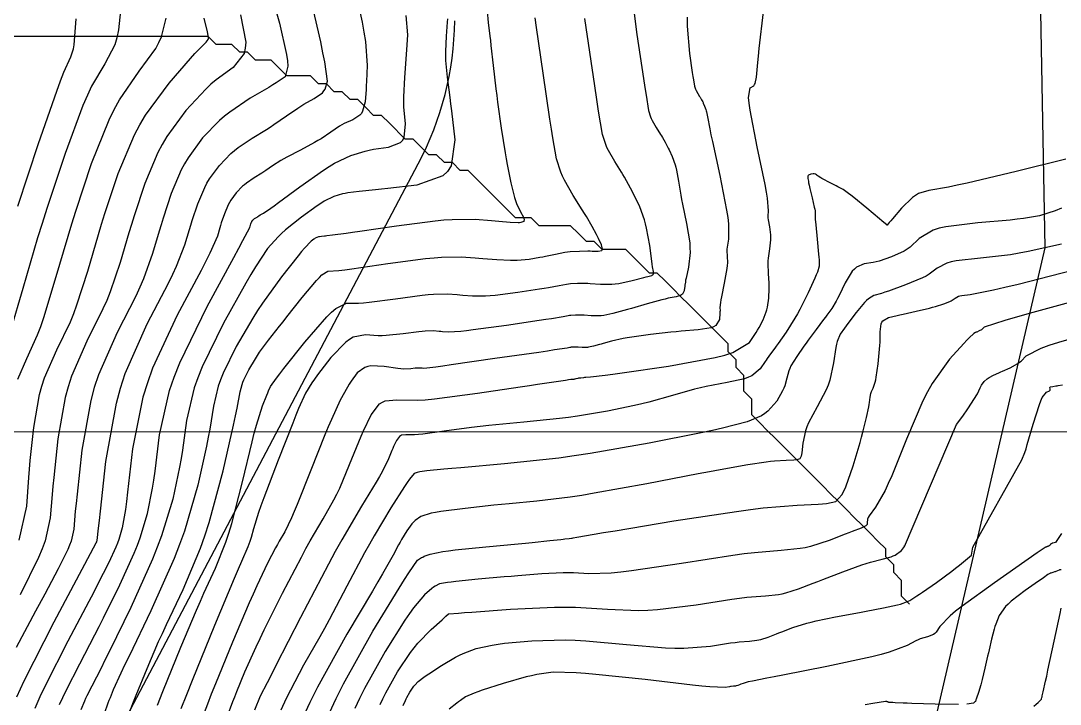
# Model space of a CAD drawing. Header units: metres. Extents: x 837475 to 838479, y 1189012 to 1191015.
# Drawn here: x 838110.1 to 838242, y 1190379.3 to 1190466 of the extents above; entities that cross this region are included whole.
import ezdxf

# ---------------------------------------------------------------- set-up
doc = ezdxf.new("R2010")
doc.units = ezdxf.units.M
doc.header["$LTSCALE"] = 0.3
doc.layers.add('COORD', color=7, linetype='Continuous', lineweight=20)
for name, color, linetype in [('CORREDORVIA', 70, 'Continuous'), ('COTAS 10', 1, 'Continuous'), ('COTAS INT', 252, 'Continuous'), ('DRENAJE', 5, 'Continuous'), ('VIA1', 50, 'Continuous')]:
    doc.layers.add(name, color=color, linetype=linetype)

msp = doc.modelspace()

# ---------------------------------------------------------------- linework, layer by layer
at = {"layer": 'COORD'}
msp.add_line((837476.51, 1190413.87), (838476.51, 1190413.87), dxfattribs=at)
at = {"layer": 'CORREDORVIA'}
msp.add_lwpolyline([(838157.03, 1190996.19), (838237.17, 1190821.34), (838237, 1190602.88), (838240.03, 1190437.2), (838223.54, 1190366.27), (838212.2, 1190288.92), (838221.4, 1189997.88), (837954.54, 1189509.17), (837751.16, 1189231.38), (837593.19, 1189234.4), (837744.49, 1189686.61), (837750.28, 1189933.97), (837723.62, 1190051.52), (837726.09, 1190134.48), (837885.38, 1190229.43), (837983.18, 1190344.12), (837817.55, 1190502.19), (837798.03, 1190660.17), (837963.57, 1190795.98), (837910.68, 1191000.96)], close=True, dxfattribs=at)
at = {"layer": 'COTAS 10'}
for points in [[(838152.19, 1190471.56), (838153.44, 1190465.81), (838153.67, 1190464.53), (838153.85, 1190463.37), (838154.09, 1190460.32), (838153.99, 1190458.28), (838153.96, 1190457.77), (838153.93, 1190457.28), (838153.81, 1190455.72), (838153.5, 1190454.52), (838153.35, 1190454.25), (838153.16, 1190454.02), (838152.26, 1190453.43), (838151.17, 1190452.95), (838150.86, 1190452.79), (838150.56, 1190452.61), (838149.47, 1190451.88), (838148.22, 1190451.03), (838147.81, 1190450.79), (838147.38, 1190450.54), (838145.61, 1190449.6), (838143.9, 1190448.7), (838143.5, 1190448.48), (838143.13, 1190448.27), (838142.08, 1190447.59), (838141.21, 1190446.99), (838140.96, 1190446.82), (838140.7, 1190446.66), (838139.72, 1190446.06), (838138.75, 1190445.41), (838138.5, 1190445.21), (838138.26, 1190445), (838137.45, 1190444.17), (838136.76, 1190443.23), (838136.59, 1190442.95), (838136.44, 1190442.66), (838135.96, 1190441.52), (838135.57, 1190440.36), (838135.47, 1190440.05), (838135.38, 1190439.74), (838135.07, 1190438.68), (838134.11, 1190436.51), (838133.61, 1190435.51), (838133.01, 1190434.34), (838129.97, 1190428.68), (838126.85, 1190421.94), (838126.2, 1190420.09), (838125.63, 1190418.26), (838124.32, 1190411.7), (838123.68, 1190406.21), (838123.53, 1190405.05), (838123.4, 1190404.04), (838123.01, 1190401.7), (838122.56, 1190400.22), (838122.38, 1190399.75), (838122.19, 1190399.27), (838121.31, 1190397.32), (838119.88, 1190394.51), (838119.35, 1190393.48), (838118.75, 1190392.34), (838116.08, 1190387.32), (838113.25, 1190381.75), (838112.56, 1190380.27), (838111.9, 1190378.81)], [(838109.74, 1190420.53), (838110.89, 1190423.15), (838112.27, 1190426.19), (838112.66, 1190427.23), (838113.05, 1190428.36), (838114.51, 1190433.15), (838116.13, 1190438.67), (838116.61, 1190440.26), (838117.12, 1190441.87), (838119.12, 1190447.88), (838121.33, 1190453.44), (838121.97, 1190454.76), (838122.64, 1190455.98), (838125.14, 1190459.62), (838127.25, 1190462.49), (838127.66, 1190463.23), (838128, 1190463.94), (838128.58, 1190466.32)], [(838127.48, 1190379.23), (838128.15, 1190380.95), (838130.43, 1190386.59), (838132.42, 1190391.26), (838132.91, 1190392.39), (838133.37, 1190393.43), (838134.84, 1190396.59), (838136.15, 1190399.9), (838136.52, 1190401.03), (838136.89, 1190402.27), (838138.25, 1190407.54), (838139.48, 1190412.62), (838139.76, 1190413.72), (838140.03, 1190414.7), (838140.81, 1190417.17), (838141.35, 1190418.54), (838141.46, 1190418.83), (838141.56, 1190419.08), (838141.82, 1190419.64), (838142.58, 1190420.68), (838143, 1190421.23), (838143.52, 1190421.89), (838146.16, 1190425.22), (838148.94, 1190428.45), (838149.55, 1190429.05), (838150.1, 1190429.53), (838151.47, 1190430.2), (838152.98, 1190430.19), (838153.6, 1190430.24), (838154.32, 1190430.31), (838157.65, 1190430.75), (838161.05, 1190431.2), (838161.81, 1190431.28), (838162.48, 1190431.34), (838164.25, 1190431.37), (838165.5, 1190431.27), (838165.84, 1190431.24), (838166.19, 1190431.21), (838167.45, 1190431.11), (838169.09, 1190431.12), (838169.68, 1190431.16), (838170.33, 1190431.22), (838173.17, 1190431.57), (838175.94, 1190431.99), (838176.54, 1190432.08), (838177.08, 1190432.17), (838178.45, 1190432.44), (838179.36, 1190432.61), (838179.61, 1190432.65), (838179.86, 1190432.68), (838180.77, 1190432.74), (838181.75, 1190432.73), (838182.06, 1190432.72), (838182.38, 1190432.7), (838183.66, 1190432.6), (838185.12, 1190432.59), (838185.55, 1190432.63), (838185.99, 1190432.69), (838187.7, 1190433.05), (838189.16, 1190433.44), (838189.45, 1190433.51), (838189.7, 1190433.58), (838190.17, 1190433.71), (838190.29, 1190433.76), (838190.32, 1190433.78), (838190.34, 1190433.8), (838190.39, 1190433.9), (838190.4, 1190434.02), (838190.4, 1190434.06), (838190.4, 1190434.09), (838190.38, 1190434.22), (838190.29, 1190434.81), (838190.25, 1190435.12), (838190.19, 1190435.51), (838189.92, 1190437.48), (838189.52, 1190439.69), (838189.39, 1190440.24), (838189.24, 1190440.76), (838188.65, 1190442.39), (838188.03, 1190443.7), (838187.87, 1190444.02), (838187.72, 1190444.32), (838187.24, 1190445.25), (838186.71, 1190446.18), (838186.53, 1190446.48), (838186.33, 1190446.81), (838185.48, 1190448.14), (838184.67, 1190449.56), (838184.49, 1190449.94), (838184.34, 1190450.3), (838183.94, 1190451.56), (838183.44, 1190454.55), (838183.21, 1190456.01), (838182.95, 1190457.74), (838181.7, 1190466.29)], [(838242.15, 1190442.21), (838241.36, 1190441.9), (838239.35, 1190441.24), (838237.34, 1190440.91), (838236.55, 1190440.82), (838235.65, 1190440.73), (838231.54, 1190440.39), (838227.48, 1190439.88), (838226.62, 1190439.68), (838225.87, 1190439.45), (838224.1, 1190438.4), (838222.94, 1190437.3), (838222.57, 1190437.04), (838222.18, 1190436.79), (838220.61, 1190436.05), (838219.04, 1190435.53), (838218.65, 1190435.43), (838218.28, 1190435.34), (838217.13, 1190435.16), (838216.14, 1190434.75), (838215.88, 1190434.51), (838215.62, 1190434.23), (838214.73, 1190432.75), (838213.95, 1190431.16), (838213.76, 1190430.79), (838213.57, 1190430.46), (838213.01, 1190429.53), (838212.41, 1190428.68), (838212.2, 1190428.4), (838211.98, 1190428.1), (838211.04, 1190426.84), (838210.02, 1190425.48), (838209.75, 1190425.1), (838209.49, 1190424.73), (838208.57, 1190423.43), (838207.84, 1190422.22), (838207.7, 1190421.92), (838207.57, 1190421.62), (838207.32, 1190420.68), (838207.06, 1190419.71), (838206.93, 1190419.4), (838206.78, 1190419.08), (838206.04, 1190417.76), (838204.92, 1190416.49), (838204.53, 1190416.19), (838204.11, 1190415.91), (838202.3, 1190415.13), (838199.16, 1190414.33), (838197.89, 1190414.05), (838196.46, 1190413.74), (838189.85, 1190412.43), (838182.35, 1190411.12), (838180.34, 1190410.82), (838178.37, 1190410.55), (838171.51, 1190409.8), (838165.96, 1190409.31), (838164.81, 1190409.21), (838163.82, 1190409.12), (838161.66, 1190408.91), (838160.76, 1190408.79), (838160.57, 1190408.76), (838160.4, 1190408.72), (838160.02, 1190408.61), (838159.44, 1190407.86), (838159.15, 1190407.44), (838158.8, 1190406.92), (838157.08, 1190404.23), (838154.95, 1190400.69), (838154.35, 1190399.63), (838153.74, 1190398.53), (838151.5, 1190394.29), (838149.26, 1190390.04), (838148.66, 1190388.94), (838148.07, 1190387.87), (838145.99, 1190384.29), (838143.78, 1190380.05), (838143.11, 1190378.57)], [(838158.65, 1190379.17), (838158.92, 1190379.82), (838159.01, 1190380.01), (838159.1, 1190380.19), (838159.48, 1190380.86), (838159.89, 1190381.48), (838160.01, 1190381.63), (838160.12, 1190381.77), (838160.55, 1190382.21), (838161.26, 1190382.76), (838161.56, 1190382.96), (838161.9, 1190383.19), (838163.49, 1190384.23), (838165.3, 1190385.29), (838165.78, 1190385.54), (838166.25, 1190385.76), (838167.9, 1190386.39), (838169.94, 1190386.84), (838170.68, 1190386.95), (838171.48, 1190387.06), (838174.96, 1190387.38), (838179.2, 1190387.49), (838180.48, 1190387.45), (838181.8, 1190387.39), (838186.96, 1190386.92), (838191.91, 1190386.49), (838193.11, 1190386.45), (838194.23, 1190386.44), (838197.64, 1190386.71), (838200.18, 1190387.1), (838200.74, 1190387.18), (838201.25, 1190387.24), (838202.57, 1190387.35), (838203.51, 1190387.44), (838203.77, 1190387.49), (838204.02, 1190387.54), (838204.95, 1190387.84), (838205.99, 1190388.25), (838206.32, 1190388.37), (838206.67, 1190388.51), (838208.08, 1190389.05), (838209.85, 1190389.61), (838210.42, 1190389.76), (838211.02, 1190389.91), (838213.49, 1190390.41), (838216.07, 1190390.87), (838216.74, 1190390.99), (838217.39, 1190391.12), (838219.57, 1190391.54), (838221.34, 1190391.94), (838221.73, 1190392.04), (838222.07, 1190392.14), (838222.92, 1190392.5), (838223.79, 1190393.06), (838224.13, 1190393.29), (838224.52, 1190393.56), (838226.3, 1190394.79), (838228.24, 1190396.21), (838228.73, 1190396.59), (838229.2, 1190396.96), (838230.73, 1190398.25), (838230.9, 1190399.26), (838237.12, 1190410.34), (838237.5, 1190411.26), (838237.66, 1190411.72), (838237.82, 1190412.26), (838238.57, 1190414.83), (838239.35, 1190417.32), (838239.54, 1190417.81), (838239.72, 1190418.21), (838240.27, 1190418.92), (838240.62, 1190419.07), (838240.68, 1190419.11), (838240.72, 1190419.16), (838240.71, 1190419.34), (838240.68, 1190419.5), (838240.71, 1190419.53), (838240.76, 1190419.56), (838241.04, 1190419.64), (838241.46, 1190419.7), (838241.59, 1190419.72), (838241.73, 1190419.74), (838242.3, 1190419.84)]]:
    msp.add_lwpolyline(points, dxfattribs=at)
at = {"layer": 'COTAS INT'}
for points in [[(838123, 1190469.33), (838122.53, 1190464.85), (838122.31, 1190463.84), (838122.05, 1190462.94), (838120.8, 1190460.53), (838119.12, 1190457.72), (838118.58, 1190456.57), (838118.02, 1190455.26), (838115.75, 1190449.15), (838113.43, 1190442.17), (838112.84, 1190440.3), (838112.27, 1190438.46), (838110.4, 1190432.05), (838108.84, 1190426.73)], [(838141.74, 1190470.04), (838142.95, 1190465.69), (838143.85, 1190461.73), (838143.96, 1190460.92), (838144.01, 1190460.25), (838143.67, 1190458.88), (838142.54, 1190458.14), (838142.09, 1190457.86), (838141.58, 1190457.55), (838139.25, 1190456.16), (838136.66, 1190454.42), (838135.99, 1190453.89), (838135.35, 1190453.33), (838133.19, 1190451.13), (838131.36, 1190448.62), (838130.91, 1190447.87), (838130.49, 1190447.09), (838129.22, 1190444.07), (838128.19, 1190440.96), (838127.93, 1190440.13), (838127.68, 1190439.31), (838126.85, 1190436.47), (838125.69, 1190433.25), (838125.23, 1190432.2), (838124.71, 1190431.08), (838122.34, 1190426.47), (838119.98, 1190421.09), (838119.46, 1190419.5), (838119.01, 1190417.86), (838117.88, 1190411.53), (838117.27, 1190405.97), (838117.15, 1190404.8), (838117.05, 1190403.8), (838116.85, 1190401.53), (838116.51, 1190400.03), (838116.32, 1190399.51), (838116.08, 1190398.94), (838114.89, 1190396.51), (838113.17, 1190393.31), (838112.01, 1190391.14), (838109.53, 1190386.51)], [(838109.61, 1190380.28), (838110.55, 1190382.3), (838114.35, 1190389.8), (838119.71, 1190399.8), (838119.78, 1190399.94), (838119.79, 1190399.97), (838119.8, 1190400), (838119.82, 1190400.09), (838119.99, 1190401.66), (838120.1, 1190402.63), (838120.23, 1190403.83), (838120.93, 1190410.09), (838122.26, 1190417.49), (838122.79, 1190419.41), (838123.39, 1190421.28), (838126.16, 1190427.57), (838128.86, 1190432.71), (838129.42, 1190433.86), (838129.9, 1190434.88), (838130.96, 1190437.57), (838131.53, 1190439.53), (838131.7, 1190440.09), (838131.88, 1190440.66), (838132.59, 1190442.8), (838133.47, 1190444.87), (838133.75, 1190445.41), (838134.06, 1190445.93), (838135.32, 1190447.65), (838136.8, 1190449.17), (838137.25, 1190449.55), (838137.71, 1190449.91), (838139.48, 1190451.11), (838141.29, 1190452.21), (838141.76, 1190452.51), (838142.23, 1190452.82), (838143.82, 1190453.92), (838145.29, 1190454.93), (838145.68, 1190455.18), (838146.06, 1190455.41), (838147.37, 1190456.14), (838148.39, 1190456.86), (838148.59, 1190457.09), (838148.75, 1190457.34), (838149.03, 1190458.35), (838148.7, 1190460.8), (838148.47, 1190461.94), (838148.19, 1190463.3), (838146.67, 1190469.89)], [(838187.54, 1190470.28), (838188.3, 1190464.27), (838189.13, 1190458.66), (838189.3, 1190457.52), (838189.45, 1190456.57), (838189.77, 1190454.62), (838190.02, 1190453.82), (838190.12, 1190453.59), (838190.23, 1190453.35), (838190.75, 1190452.45), (838191.29, 1190451.59), (838191.42, 1190451.39), (838191.53, 1190451.2), (838191.87, 1190450.6), (838192.18, 1190450.01), (838192.28, 1190449.82), (838192.37, 1190449.62), (838192.77, 1190448.78), (838193.15, 1190447.74), (838193.24, 1190447.41), (838193.32, 1190447.06), (838193.58, 1190445.65), (838193.86, 1190443.9), (838193.97, 1190443.33), (838194.08, 1190442.74), (838194.59, 1190440.3), (838194.99, 1190437.83), (838195.03, 1190437.22), (838195.04, 1190436.63), (838194.85, 1190434.74), (838194.54, 1190433.36), (838194.48, 1190433.09), (838194.44, 1190432.86), (838194.38, 1190432.47), (838194.38, 1190432.3), (838194.37, 1190432.23), (838194.35, 1190432.14), (838194.27, 1190431.73), (838194.06, 1190431.32), (838193.95, 1190431.23), (838193.83, 1190431.16), (838193.26, 1190430.99), (838192.27, 1190430.8), (838191.89, 1190430.71), (838191.47, 1190430.61), (838189.58, 1190430.09), (838187.59, 1190429.53), (838187.1, 1190429.39), (838186.65, 1190429.27), (838185.24, 1190428.89), (838184.08, 1190428.64), (838183.78, 1190428.6), (838183.49, 1190428.58), (838182.49, 1190428.58), (838181.62, 1190428.65), (838181.4, 1190428.66), (838181.19, 1190428.67), (838180.52, 1190428.67), (838179.91, 1190428.63), (838179.74, 1190428.61), (838179.57, 1190428.59), (838178.94, 1190428.47), (838177.46, 1190428.21), (838176.74, 1190428.1), (838175.89, 1190427.97), (838171.73, 1190427.36), (838167.54, 1190426.79), (838166.68, 1190426.68), (838165.94, 1190426.6), (838164.36, 1190426.51), (838163.63, 1190426.57), (838163.42, 1190426.58), (838163.22, 1190426.6), (838162.49, 1190426.66), (838161.45, 1190426.64), (838161.06, 1190426.61), (838160.62, 1190426.56), (838158.63, 1190426.3), (838156.5, 1190426.07), (838155.96, 1190426.05), (838155.46, 1190426.04), (838153.86, 1190426.17), (838152.31, 1190425.88), (838151.85, 1190425.6), (838151.36, 1190425.25), (838149.48, 1190423.29), (838147.78, 1190421.08), (838147.4, 1190420.57), (838147.07, 1190420.1), (838146.24, 1190418.77), (838145.38, 1190416.82), (838145.03, 1190415.97), (838144.63, 1190414.98), (838142.77, 1190410.27), (838140.97, 1190405.52), (838140.6, 1190404.51), (838140.29, 1190403.63), (838139.64, 1190401.56), (838139.36, 1190400.47), (838139.28, 1190400.21), (838139.21, 1190399.98), (838138.94, 1190399.3), (838138.12, 1190397.43), (838137.71, 1190396.45), (838137.21, 1190395.26), (838134.71, 1190389.3), (838131.86, 1190382.33), (838131.14, 1190380.52), (838130.45, 1190378.76)], [(838138.02, 1190466.76), (838138.67, 1190463.28), (838138.61, 1190462.51), (838138.46, 1190461.83), (838137.07, 1190460.07), (838134.9, 1190458.51), (838134.26, 1190457.94), (838133.6, 1190457.32), (838131.07, 1190454.61), (838128.66, 1190451.31), (838128.07, 1190450.32), (838127.52, 1190449.3), (838125.85, 1190445.34), (838124.5, 1190441.26), (838124.16, 1190440.18), (838123.83, 1190439.1), (838122.74, 1190435.36), (838121.48, 1190431.62), (838121.04, 1190430.54), (838120.56, 1190429.45), (838118.53, 1190425.36), (838116.57, 1190420.91), (838116.14, 1190419.58), (838115.76, 1190418.22), (838114.82, 1190412.98), (838114.31, 1190408.1), (838114.2, 1190406.97), (838114.1, 1190405.93), (838113.88, 1190402.98), (838113.22, 1190400.06), (838112.84, 1190399.05), (838112.39, 1190397.94), (838110.07, 1190393.21)], [(838115.06, 1190379.28), (838115.46, 1190380.17), (838115.88, 1190381.07), (838117.61, 1190384.47), (838119.53, 1190388.13), (838120.08, 1190389.2), (838120.63, 1190390.29), (838122.69, 1190394.47), (838124.52, 1190398.49), (838124.92, 1190399.49), (838125.28, 1190400.45), (838126.2, 1190403.51), (838126.83, 1190406.71), (838126.99, 1190407.76), (838127.16, 1190408.88), (838127.74, 1190413.51), (838129.01, 1190419.1), (838129.61, 1190420.82), (838130.32, 1190422.62), (838133.79, 1190429.78), (838137.15, 1190435.97), (838137.8, 1190437.17), (838138.32, 1190438.14), (838139.18, 1190439.78), (838139.23, 1190439.96), (838139.25, 1190440.01), (838139.26, 1190440.06), (838139.33, 1190440.25), (838139.41, 1190440.44), (838139.43, 1190440.49), (838139.46, 1190440.54), (838139.58, 1190440.7), (838139.71, 1190440.83), (838139.75, 1190440.87), (838139.79, 1190440.9), (838139.95, 1190441.01), (838140.12, 1190441.11), (838140.16, 1190441.14), (838140.2, 1190441.17), (838140.35, 1190441.26), (838140.52, 1190441.38), (838140.58, 1190441.41), (838140.65, 1190441.45), (838140.94, 1190441.6), (838141.84, 1190442.21), (838142.29, 1190442.54), (838142.84, 1190442.94), (838145.54, 1190444.95), (838148.53, 1190447.06), (838149.25, 1190447.51), (838149.93, 1190447.92), (838152.01, 1190448.92), (838153.82, 1190449.47), (838154.34, 1190449.59), (838154.86, 1190449.7), (838156.78, 1190449.98), (838158.3, 1190450.54), (838158.56, 1190450.83), (838158.76, 1190451.17), (838158.92, 1190452.91), (838158.74, 1190455.09), (838158.72, 1190455.72), (838158.72, 1190456.36), (838158.85, 1190458.78), (838159.04, 1190461.14), (838159.08, 1190461.74), (838159.12, 1190462.31), (838159.22, 1190464.22), (838159.03, 1190466.67)], [(838169.28, 1190467.21), (838169.41, 1190465.78), (838169.63, 1190464.04), (838169.7, 1190463.47), (838169.77, 1190462.85), (838170.06, 1190460.3), (838170.41, 1190457.37), (838170.52, 1190456.52), (838170.63, 1190455.65), (838171.09, 1190452.38), (838171.57, 1190449.26), (838171.7, 1190448.49), (838171.83, 1190447.75), (838172.29, 1190445.43), (838172.75, 1190443.6), (838172.88, 1190443.19), (838173.02, 1190442.81), (838173.51, 1190441.76), (838173.89, 1190441.09), (838173.95, 1190440.94), (838173.99, 1190440.82), (838173.96, 1190440.52), (838173.59, 1190440.4), (838173.42, 1190440.38), (838173.21, 1190440.38), (838172.21, 1190440.42), (838170.79, 1190440.53), (838170.33, 1190440.57), (838169.83, 1190440.61), (838167.77, 1190440.78), (838164.85, 1190440.77), (838163.82, 1190440.7), (838162.69, 1190440.59), (838157.78, 1190439.96), (838153.15, 1190439.28), (838152.2, 1190439.14), (838151.39, 1190439.03), (838149.66, 1190438.79), (838148.95, 1190438.71), (838148.8, 1190438.69), (838148.66, 1190438.68), (838148.27, 1190438.64), (838148.02, 1190438.6), (838147.95, 1190438.59), (838147.89, 1190438.58), (838147.69, 1190438.52), (838147.47, 1190438.41), (838147.4, 1190438.36), (838147.31, 1190438.31), (838146.95, 1190438.05), (838146.13, 1190437.17), (838145.76, 1190436.73), (838145.32, 1190436.19), (838143.22, 1190433.52), (838140.8, 1190430.2), (838140.17, 1190429.24), (838139.55, 1190428.28), (838137.44, 1190424.69), (838135.79, 1190421.29), (838135.45, 1190420.45), (838135.16, 1190419.66), (838134.57, 1190417.12), (838134.11, 1190414.22), (838133.92, 1190413.19), (838133.69, 1190412.05), (838132.6, 1190407.12), (838130.9, 1190401.28), (838130.28, 1190399.58), (838129.61, 1190397.83), (838126.65, 1190391.18), (838123.87, 1190385.44), (838123.31, 1190384.27), (838122.83, 1190383.27), (838121.86, 1190381.18), (838121.45, 1190380.15), (838121.32, 1190379.82), (838121.19, 1190379.48), (838120.69, 1190378.12)], [(838136.31, 1190377.75), (838137.05, 1190379.69), (838137.29, 1190380.29), (838137.54, 1190380.93), (838138.57, 1190383.43), (838139.98, 1190386.6), (838140.48, 1190387.65), (838141.02, 1190388.77), (838143.35, 1190393.43), (838145.74, 1190398), (838146.31, 1190399.07), (838146.85, 1190400.04), (838148.49, 1190402.83), (838149.86, 1190405.24), (838150.22, 1190405.97), (838150.59, 1190406.73), (838151.85, 1190409.72), (838153.02, 1190412.61), (838153.32, 1190413.32), (838153.61, 1190413.98), (838154.6, 1190416.04), (838155.66, 1190417.41), (838156, 1190417.65), (838156.36, 1190417.82), (838157.84, 1190417.93), (838160.4, 1190417.87), (838161.44, 1190417.94), (838162.62, 1190418.05), (838168.08, 1190418.77), (838173.5, 1190419.58), (838174.66, 1190419.76), (838175.67, 1190419.91), (838178.07, 1190420.26), (838179.22, 1190420.43), (838179.44, 1190420.46), (838179.62, 1190420.49), (838179.93, 1190420.54), (838179.97, 1190420.54), (838179.98, 1190420.54), (838179.99, 1190420.55), (838180.03, 1190420.55), (838180.08, 1190420.55), (838180.09, 1190420.55), (838180.1, 1190420.55), (838180.16, 1190420.54), (838180.22, 1190420.54), (838180.24, 1190420.54), (838180.26, 1190420.55), (838180.33, 1190420.56), (838180.42, 1190420.59), (838180.45, 1190420.59), (838180.48, 1190420.6), (838180.61, 1190420.64), (838180.78, 1190420.68), (838180.84, 1190420.69), (838180.91, 1190420.7), (838181.19, 1190420.74), (838181.57, 1190420.78), (838181.7, 1190420.79), (838181.83, 1190420.8), (838182.39, 1190420.83), (838184.28, 1190421.07), (838185.25, 1190421.2), (838186.43, 1190421.36), (838192.29, 1190422.2), (838198.22, 1190423.28), (838199.43, 1190423.61), (838200.45, 1190423.94), (838202.59, 1190425.2), (838203.41, 1190426.45), (838203.61, 1190426.77), (838203.79, 1190427.08), (838204.32, 1190428.08), (838204.7, 1190429.07), (838204.78, 1190429.36), (838204.85, 1190429.66), (838205.03, 1190430.81), (838205.09, 1190432.03), (838205.09, 1190432.37), (838205.08, 1190432.71), (838205, 1190433.96), (838204.94, 1190435.21), (838204.95, 1190435.55), (838204.97, 1190435.88), (838205.14, 1190437.08), (838205.29, 1190438.23), (838205.3, 1190438.53), (838205.29, 1190438.83), (838205.15, 1190439.86), (838204.97, 1190440.77), (838204.95, 1190441), (838204.95, 1190441.21), (838205.01, 1190441.88), (838204.87, 1190443.48), (838204.73, 1190444.28), (838204.55, 1190445.24), (838203.56, 1190449.99), (838202.65, 1190454.64), (838202.53, 1190455.53), (838202.46, 1190456.26), (838202.65, 1190457.48), (838203.11, 1190457.75), (838203.21, 1190457.89), (838203.28, 1190458.05), (838203.45, 1190458.83), (838203.63, 1190460.69), (838203.72, 1190461.51), (838203.82, 1190462.48), (838204.36, 1190467.12)], [(838109.74, 1190442.47), (838112.38, 1190450.42), (838114.71, 1190457.08), (838115.19, 1190458.39), (838115.59, 1190459.47), (838116.46, 1190461.43), (838116.81, 1190462.45), (838116.89, 1190462.93), (838116.96, 1190463.49), (838117.15, 1190466.24)], [(838109.94, 1190400.12), (838110.91, 1190404.43), (838111.16, 1190408.07), (838111.24, 1190409.14), (838111.34, 1190410.24), (838111.77, 1190414.43), (838112.52, 1190418.59), (838112.81, 1190419.67), (838113.15, 1190420.72), (838114.71, 1190424.26), (838116.42, 1190427.82), (838116.85, 1190428.89), (838117.26, 1190429.99), (838118.62, 1190434.26), (838119.98, 1190438.89), (838120.39, 1190440.22), (838120.81, 1190441.57), (838122.49, 1190446.61), (838124.56, 1190451.52), (838125.23, 1190452.78), (838125.95, 1190454.01), (838128.94, 1190458.09), (838131.65, 1190461.2), (838132.21, 1190461.82), (838132.67, 1190462.32), (838133.64, 1190463.26), (838133.91, 1190463.6), (838133.94, 1190463.74), (838133.96, 1190463.89), (838133.83, 1190464.57), (838133.4, 1190466.32)], [(838164.26, 1190466.25), (838164.22, 1190465.8), (838164.08, 1190464.03), (838164, 1190462.09), (838164.01, 1190461.53), (838164.03, 1190460.96), (838164.23, 1190458.83), (838164.55, 1190456.28), (838164.65, 1190455.44), (838164.76, 1190454.56), (838165.18, 1190450.9), (838164.71, 1190447.58), (838164.27, 1190446.9), (838163.68, 1190446.33), (838160.39, 1190445.16), (838156.71, 1190444.74), (838155.88, 1190444.65), (838155.13, 1190444.57), (838153.07, 1190444.36), (838151.64, 1190444.17), (838151.28, 1190444.11), (838150.94, 1190444.03), (838149.85, 1190443.72), (838148.62, 1190443.1), (838148.2, 1190442.84), (838147.73, 1190442.54), (838145.73, 1190441.11), (838143.7, 1190439.48), (838143.22, 1190439.04), (838142.77, 1190438.61), (838141.43, 1190437.12), (838139.89, 1190434.79), (838139.32, 1190433.83), (838138.68, 1190432.73), (838135.84, 1190427.64), (838133.14, 1190422.11), (838132.59, 1190420.74), (838132.12, 1190419.44), (838131.15, 1190415.32), (838130.64, 1190411.55), (838130.46, 1190410.48), (838130.26, 1190409.38), (838129.4, 1190405.32), (838128, 1190400.68), (838127.45, 1190399.23), (838126.84, 1190397.71), (838124.08, 1190391.61), (838121.38, 1190386.08), (838120.81, 1190384.92), (838120.31, 1190383.91), (838119.14, 1190381.61), (838118.51, 1190380.39), (838118.36, 1190380.06), (838118.22, 1190379.74), (838117.76, 1190378.63)], [(838123.94, 1190378.3), (838124.36, 1190379.42), (838124.78, 1190380.49), (838126.15, 1190383.88), (838127.62, 1190387.27), (838128.11, 1190388.32), (838128.62, 1190389.44), (838130.74, 1190393.88), (838132.94, 1190399.11), (838133.5, 1190400.7), (838134.03, 1190402.37), (838135.79, 1190408.93), (838137.12, 1190414.72), (838137.38, 1190415.9), (838137.59, 1190416.89), (838137.98, 1190418.93), (838138.2, 1190419.87), (838138.31, 1190420.17), (838138.44, 1190420.48), (838139.05, 1190421.74), (838139.89, 1190423.14), (838140.15, 1190423.55), (838140.43, 1190423.96), (838141.56, 1190425.48), (838142.95, 1190427.27), (838143.4, 1190427.84), (838143.88, 1190428.44), (838145.84, 1190430.9), (838147.64, 1190433.04), (838148.01, 1190433.45), (838148.34, 1190433.76), (838149.08, 1190434.24), (838150.49, 1190434.34), (838151.24, 1190434.43), (838152.14, 1190434.55), (838156.68, 1190435.2), (838161.49, 1190435.84), (838162.56, 1190435.95), (838163.51, 1190436.03), (838166.01, 1190436.07), (838167.77, 1190435.93), (838168.26, 1190435.89), (838168.75, 1190435.85), (838170.53, 1190435.71), (838172.24, 1190435.63), (838172.69, 1190435.64), (838173.12, 1190435.65), (838174.61, 1190435.78), (838175.98, 1190436), (838176.34, 1190436.07), (838176.7, 1190436.14), (838177.95, 1190436.4), (838179.16, 1190436.64), (838179.49, 1190436.68), (838179.82, 1190436.72), (838181.01, 1190436.8), (838182.09, 1190436.81), (838182.35, 1190436.81), (838182.6, 1190436.8), (838183.36, 1190436.76), (838183.83, 1190436.85), (838183.89, 1190436.93), (838183.93, 1190437.03), (838183.79, 1190437.59), (838183.41, 1190438.38), (838183.29, 1190438.62), (838183.16, 1190438.88), (838182.61, 1190439.89), (838181.89, 1190441.16), (838181.64, 1190441.57), (838181.36, 1190442.02), (838180.21, 1190443.84), (838179.11, 1190445.77), (838178.87, 1190446.28), (838178.65, 1190446.78), (838178.11, 1190448.49), (838177.63, 1190451.15), (838177.46, 1190452.25), (838177.26, 1190453.5), (838176.39, 1190459.34), (838175.56, 1190465.13), (838175.39, 1190466.36)], [(838194.66, 1190466.44), (838194.69, 1190465.3), (838194.97, 1190461.84), (838195.32, 1190459.42), (838195.4, 1190458.93), (838195.46, 1190458.52), (838195.6, 1190457.69), (838195.71, 1190457.34), (838195.75, 1190457.24), (838195.8, 1190457.14), (838196.02, 1190456.75), (838196.25, 1190456.38), (838196.31, 1190456.29), (838196.36, 1190456.21), (838196.5, 1190455.96), (838196.64, 1190455.7), (838196.68, 1190455.62), (838196.72, 1190455.53), (838196.89, 1190455.17), (838197.05, 1190454.73), (838197.09, 1190454.58), (838197.13, 1190454.44), (838197.24, 1190453.83), (838197.53, 1190452.28), (838197.69, 1190451.54), (838197.87, 1190450.67), (838198.81, 1190446.38), (838199.67, 1190441.99), (838199.81, 1190441.06), (838199.91, 1190440.25), (838199.93, 1190438.31), (838199.74, 1190437.28), (838199.72, 1190437.04), (838199.71, 1190436.82), (838199.76, 1190436.16), (838199.78, 1190435.31), (838199.75, 1190434.97), (838199.69, 1190434.57), (838199.36, 1190432.74), (838199.01, 1190430.97), (838198.94, 1190430.6), (838198.89, 1190430.29), (838198.83, 1190429.64), (838198.84, 1190429.23), (838198.83, 1190429.08), (838198.82, 1190428.9), (838198.76, 1190428.11), (838198.3, 1190427.35), (838198.03, 1190427.2), (838197.71, 1190427.06), (838196.08, 1190426.79), (838193.92, 1190426.63), (838193.28, 1190426.57), (838192.61, 1190426.51), (838190.04, 1190426.21), (838187.63, 1190425.88), (838187.07, 1190425.79), (838186.56, 1190425.7), (838185.09, 1190425.36), (838184.03, 1190425.06), (838183.78, 1190424.99), (838183.53, 1190424.93), (838182.79, 1190424.72), (838182.17, 1190424.59), (838182.01, 1190424.57), (838181.85, 1190424.56), (838181.33, 1190424.56), (838180.86, 1190424.6), (838180.75, 1190424.6), (838180.64, 1190424.61), (838180.28, 1190424.61), (838179.95, 1190424.59), (838179.86, 1190424.58), (838179.77, 1190424.57), (838179.44, 1190424.5), (838177.83, 1190424.25), (838176.94, 1190424.11), (838175.85, 1190423.95), (838170.29, 1190423.15), (838164.74, 1190422.36), (838163.67, 1190422.21), (838162.79, 1190422.09), (838161.28, 1190421.91), (838161.06, 1190421.93), (838161, 1190421.93), (838160.94, 1190421.94), (838160.73, 1190421.95), (838160.43, 1190421.95), (838160.31, 1190421.94), (838160.18, 1190421.93), (838159.6, 1190421.85), (838158.67, 1190421.83), (838158.33, 1190421.86), (838157.95, 1190421.89), (838156.24, 1190422.14), (838154.53, 1190422.22), (838154.14, 1190422.16), (838153.78, 1190422.05), (838152.81, 1190421.37), (838152.03, 1190420.28), (838151.8, 1190419.91), (838151.57, 1190419.52), (838150.67, 1190417.89), (838149.53, 1190415.43), (838149.14, 1190414.52), (838148.72, 1190413.5), (838146.93, 1190409), (838145.2, 1190404.67), (838144.82, 1190403.76), (838144.48, 1190402.98), (838143.61, 1190401.21), (838142.91, 1190400.02), (838142.69, 1190399.6), (838142.44, 1190399.15), (838141.43, 1190397.21), (838140.07, 1190394.34), (838139.6, 1190393.31), (838139.1, 1190392.18), (838136.99, 1190387.21), (838134.83, 1190381.94), (838134.3, 1190380.62), (838133.8, 1190379.35), (838132.26, 1190375.27)], [(838242.7, 1190448.45), (838236.42, 1190446.87), (838230.21, 1190445.42), (838228.92, 1190445.13), (838227.81, 1190444.9), (838225.32, 1190444.47), (838224, 1190444.07), (838223.63, 1190443.85), (838223.25, 1190443.58), (838221.86, 1190442.22), (838220.71, 1190440.87), (838220.49, 1190440.62), (838220.31, 1190440.41), (838220.03, 1190440.09), (838220.02, 1190440.09), (838220.01, 1190440.1), (838220.01, 1190440.1), (838219.99, 1190440.1), (838219.6, 1190440.43), (838219.35, 1190440.64), (838219.05, 1190440.89), (838217.46, 1190442.22), (838215.8, 1190443.58), (838215.45, 1190443.86), (838215.15, 1190444.1), (838214.45, 1190444.59), (838213.95, 1190444.86), (838213.77, 1190444.95), (838213.58, 1190445.06), (838212.73, 1190445.5), (838211.93, 1190445.92), (838211.77, 1190446.01), (838211.62, 1190446.08), (838211.31, 1190446.27), (838211.17, 1190446.38), (838211.13, 1190446.41), (838211.09, 1190446.44), (838210.96, 1190446.53), (838210.8, 1190446.59), (838210.73, 1190446.59), (838210.66, 1190446.59), (838210.35, 1190446.55), (838210.07, 1190446.42), (838210.03, 1190446.36), (838209.99, 1190446.3), (838209.99, 1190445.98), (838210.06, 1190445.67), (838210.07, 1190445.61), (838210.08, 1190445.55), (838210.08, 1190445.45), (838210.15, 1190445.14), (838210.19, 1190444.95), (838210.24, 1190444.73), (838210.53, 1190443.55), (838210.8, 1190442.35), (838210.85, 1190442.1), (838210.89, 1190441.89), (838210.92, 1190441.42), (838210.93, 1190440.8), (838210.95, 1190440.49), (838210.98, 1190440.12), (838211.17, 1190438.28), (838211.35, 1190436.39), (838211.38, 1190436), (838211.41, 1190435.66), (838211.42, 1190434.88), (838211.19, 1190434.1), (838211.05, 1190433.76), (838210.88, 1190433.36), (838210.04, 1190431.5), (838208.97, 1190429.39), (838208.66, 1190428.84), (838208.35, 1190428.3), (838207.21, 1190426.52), (838206.2, 1190425.07), (838205.98, 1190424.75), (838205.78, 1190424.47), (838205.26, 1190423.76), (838204.84, 1190423.18), (838204.7, 1190422.98), (838204.55, 1190422.77), (838203.93, 1190421.87), (838202.87, 1190420.99), (838202.44, 1190420.79), (838201.96, 1190420.61), (838199.74, 1190420.11), (838197.1, 1190419.64), (838196.35, 1190419.47), (838195.59, 1190419.29), (838192.79, 1190418.5), (838189.79, 1190417.65), (838188.91, 1190417.43), (838188.01, 1190417.22), (838184.57, 1190416.49), (838180.77, 1190415.85), (838179.63, 1190415.7), (838178.46, 1190415.55), (838173.96, 1190415.08), (838169.53, 1190414.66), (838168.41, 1190414.54), (838167.33, 1190414.41), (838163.84, 1190413.95), (838161.15, 1190413.58), (838160.59, 1190413.52), (838160.1, 1190413.48), (838158.99, 1190413.48), (838158.44, 1190413.44), (838158.31, 1190413.37), (838158.18, 1190413.28), (838157.79, 1190412.77), (838157.42, 1190412.01), (838157.31, 1190411.77), (838157.2, 1190411.5), (838156.77, 1190410.43), (838155.97, 1190408.8), (838155.63, 1190408.19), (838155.23, 1190407.5), (838153.37, 1190404.46), (838150.84, 1190400.17), (838150.03, 1190398.71), (838149.17, 1190397.11), (838145.63, 1190390.35), (838142.5, 1190384.23), (838141.89, 1190383.03), (838141.38, 1190382.06), (838140.49, 1190380.35), (838139.79, 1190378.6)], [(838242.14, 1190437.68), (838237.92, 1190436.72), (838236.8, 1190436.51), (838235.7, 1190436.33), (838231.88, 1190435.9), (838228.8, 1190435.54), (838228.15, 1190435.41), (838227.6, 1190435.27), (838226.38, 1190434.62), (838225.38, 1190433.85), (838224.97, 1190433.62), (838224.51, 1190433.39), (838222.35, 1190432.5), (838220.2, 1190431.72), (838219.74, 1190431.56), (838219.34, 1190431.43), (838218.37, 1190431.14), (838217.66, 1190430.73), (838217.42, 1190430.52), (838217.17, 1190430.27), (838216.1, 1190428.99), (838215.07, 1190427.62), (838214.84, 1190427.3), (838214.64, 1190427.02), (838214.08, 1190426.25), (838213.71, 1190425.34), (838213.62, 1190424.97), (838213.53, 1190424.55), (838213.23, 1190422.64), (838212.76, 1190420.41), (838212.55, 1190419.8), (838212.31, 1190419.2), (838211.17, 1190417.03), (838210.07, 1190415.02), (838209.85, 1190414.51), (838209.67, 1190414.02), (838209.33, 1190412.43), (838209.22, 1190411.23), (838209.18, 1190411), (838209.14, 1190410.8), (838208.97, 1190410.43), (838208.59, 1190410.33), (838208.41, 1190410.31), (838208.21, 1190410.29), (838207.21, 1190410.25), (838205.74, 1190410.15), (838205.23, 1190410.09), (838204.69, 1190410.02), (838202.38, 1190409.67), (838198.84, 1190409.05), (838197.52, 1190408.8), (838196.06, 1190408.53), (838189.54, 1190407.29), (838182.86, 1190406.08), (838181.29, 1190405.82), (838179.84, 1190405.6), (838175.6, 1190405.07), (838172.11, 1190404.75), (838171.13, 1190404.66), (838170.14, 1190404.56), (838166.52, 1190404.17), (838163.42, 1190403.76), (838162.76, 1190403.65), (838162.19, 1190403.54), (838160.87, 1190403.14), (838160.15, 1190402.61), (838159.95, 1190402.42), (838159.76, 1190402.22), (838159.09, 1190401.31), (838158.43, 1190400.21), (838158.25, 1190399.89), (838158.06, 1190399.54), (838157.36, 1190398.23), (838156.03, 1190395.85), (838155.44, 1190394.84), (838154.75, 1190393.68), (838151.48, 1190388.23), (838147.78, 1190381.51), (838146.82, 1190379.56), (838145.89, 1190377.56)], [(838149.28, 1190378.26), (838150.15, 1190380.08), (838151.07, 1190381.91), (838154.81, 1190388.58), (838158.15, 1190394.06), (838158.82, 1190395.13), (838159.38, 1190396.01), (838160.48, 1190397.59), (838160.95, 1190397.92), (838161.12, 1190398), (838161.3, 1190398.09), (838162.07, 1190398.38), (838163.69, 1190398.7), (838164.4, 1190398.79), (838165.22, 1190398.9), (838169.15, 1190399.3), (838173.23, 1190399.68), (838174.16, 1190399.77), (838174.99, 1190399.85), (838177.25, 1190400.09), (838178.64, 1190400.24), (838178.93, 1190400.27), (838179.17, 1190400.3), (838179.69, 1190400.35), (838179.99, 1190400.39), (838180.09, 1190400.41), (838180.2, 1190400.42), (838180.67, 1190400.51), (838182.87, 1190400.89), (838184.07, 1190401.09), (838185.54, 1190401.33), (838192.97, 1190402.57), (838200.91, 1190403.79), (838202.69, 1190404.03), (838204.3, 1190404.23), (838208.61, 1190404.58), (838211.27, 1190404.69), (838211.84, 1190404.74), (838212.34, 1190404.79), (838213.53, 1190405.03), (838214.3, 1190405.9), (838214.54, 1190406.34), (838214.78, 1190406.88), (838215.73, 1190409.57), (838216.6, 1190412.5), (838216.79, 1190413.19), (838216.97, 1190413.83), (838217.43, 1190415.7), (838217.7, 1190417.03), (838217.75, 1190417.32), (838217.8, 1190417.59), (838217.89, 1190418.27), (838217.96, 1190418.73), (838218, 1190418.86), (838218.04, 1190418.98), (838218.26, 1190419.42), (838218.52, 1190420.15), (838218.59, 1190420.46), (838218.66, 1190420.82), (838218.91, 1190422.51), (838219.09, 1190424.35), (838219.11, 1190424.8), (838219.14, 1190425.23), (838219.14, 1190426.56), (838219.27, 1190427.55), (838219.37, 1190427.76), (838219.5, 1190427.94), (838220.22, 1190428.35), (838221.3, 1190428.62), (838221.67, 1190428.7), (838222.07, 1190428.79), (838223.74, 1190429.17), (838225.42, 1190429.56), (838225.81, 1190429.66), (838226.18, 1190429.76), (838227.25, 1190430.1), (838228, 1190430.41), (838228.16, 1190430.49), (838228.31, 1190430.57), (838228.65, 1190430.84), (838229.08, 1190431.07), (838229.27, 1190431.12), (838229.5, 1190431.16), (838230.57, 1190431.29), (838233.55, 1190431.87), (838234.97, 1190432.2), (838236.65, 1190432.61), (838244.88, 1190434.71)], [(838248.74, 1190431.8), (838238.52, 1190429), (838236.56, 1190428.45), (838234.96, 1190427.99), (838232.35, 1190427.14), (838232.15, 1190426.93), (838232.08, 1190426.87), (838232.01, 1190426.82), (838231.71, 1190426.66), (838231.4, 1190426.52), (838231.33, 1190426.49), (838231.25, 1190426.46), (838231.04, 1190426.36), (838230.45, 1190425.8), (838230.14, 1190425.48), (838229.78, 1190425.09), (838227.96, 1190423.07), (838225.77, 1190420), (838225.17, 1190418.95), (838224.58, 1190417.81), (838222.49, 1190412.94), (838220.63, 1190408.3), (838220.19, 1190407.31), (838219.78, 1190406.44), (838218.56, 1190404.31), (838217.78, 1190403.22), (838217.65, 1190402.99), (838217.55, 1190402.79), (838217.51, 1190402.35), (838217.52, 1190402.11), (838217.44, 1190402.04), (838217.34, 1190401.96), (838216.73, 1190401.67), (838215.61, 1190401.24), (838215.19, 1190401.08), (838214.73, 1190400.9), (838212.68, 1190400.09), (838210.31, 1190399.33), (838209.65, 1190399.18), (838208.99, 1190399.06), (838206.6, 1190398.84), (838203.2, 1190398.55), (838201.9, 1190398.39), (838200.46, 1190398.2), (838193.96, 1190397.19), (838187.6, 1190396.23), (838186.24, 1190396.06), (838185.05, 1190395.94), (838182.2, 1190395.86), (838180.24, 1190395.99), (838179.61, 1190395.99), (838178.94, 1190395.98), (838176.24, 1190395.85), (838173.2, 1190395.62), (838172.33, 1190395.55), (838171.45, 1190395.47), (838168.14, 1190395.18), (838165.33, 1190394.9), (838164.75, 1190394.83), (838164.27, 1190394.77), (838163.25, 1190394.6), (838162.7, 1190394.3), (838162.5, 1190394.16), (838162.28, 1190394), (838161.35, 1190393.22), (838159.94, 1190391.54), (838159.43, 1190390.82), (838158.86, 1190389.98), (838156.37, 1190386.01), (838153.75, 1190381.34), (838153.1, 1190380.06), (838152.49, 1190378.78)], [(838222.26, 1190399.34), (838228.84, 1190414.8), (838229.63, 1190415.87), (838230.29, 1190416.78), (838231.51, 1190418.69), (838231.83, 1190419.44), (838231.92, 1190419.61), (838232.01, 1190419.77), (838232.34, 1190420.24), (838232.73, 1190420.6), (838232.86, 1190420.69), (838232.99, 1190420.78), (838233.54, 1190421.06), (838234.23, 1190421.37), (838234.46, 1190421.47), (838234.69, 1190421.57), (838235.66, 1190422), (838236.61, 1190422.52), (838236.84, 1190422.69), (838237.05, 1190422.85), (838237.68, 1190423.52), (838239.59, 1190424.5), (838240.61, 1190424.86), (838241.84, 1190425.26), (838248.05, 1190427.05)], [(838242.15, 1190401), (838241.41, 1190399.85), (838241.06, 1190399.76), (838240.99, 1190399.74), (838240.93, 1190399.72), (838240.83, 1190399.69), (838240.81, 1190399.67), (838240.81, 1190399.67), (838240.8, 1190399.66), (838240.79, 1190399.64), (838240.78, 1190399.61), (838240.78, 1190399.61), (838240.77, 1190399.6), (838240.76, 1190399.58), (838240.72, 1190399.54), (838240.71, 1190399.52), (838240.68, 1190399.51), (838240.58, 1190399.43), (838240.48, 1190399.36), (838240.46, 1190399.35), (838240.44, 1190399.34), (838240.39, 1190399.32), (838240.36, 1190399.32), (838240.36, 1190399.32), (838240.35, 1190399.32), (838240.31, 1190399.3), (838240.27, 1190399.28), (838240.25, 1190399.28), (838240.24, 1190399.27), (838240.19, 1190399.26), (838240.15, 1190399.25), (838240.14, 1190399.24), (838240.13, 1190399.24), (838240.08, 1190399.21), (838239.07, 1190398.51), (838233.65, 1190394.73), (838229.55, 1190391.77), (838228.73, 1190391.12), (838228.05, 1190390.56), (838226.74, 1190389.18), (838226.25, 1190388.46), (838226.08, 1190388.31), (838225.91, 1190388.18), (838225.16, 1190387.89), (838224.25, 1190387.63), (838223.98, 1190387.52), (838223.7, 1190387.39), (838222.58, 1190386.78), (838220.3, 1190385.94), (838219.28, 1190385.66), (838218.09, 1190385.36), (838212.39, 1190384.14), (838206.81, 1190383.03), (838205.69, 1190382.81), (838204.76, 1190382.62), (838202.95, 1190382.28), (838202.41, 1190382.17), (838202.28, 1190382.14), (838202.15, 1190382.1), (838201.77, 1190381.98), (838201.46, 1190381.86), (838201.38, 1190381.83), (838201.31, 1190381.8), (838201.08, 1190381.72), (838200.88, 1190381.65), (838200.82, 1190381.64), (838200.77, 1190381.63), (838200.56, 1190381.61), (838200.27, 1190381.58), (838200.16, 1190381.57), (838200.04, 1190381.55), (838199.49, 1190381.47), (838197.54, 1190381.55), (838196.54, 1190381.64), (838195.34, 1190381.76), (838189.33, 1190382.45), (838183.1, 1190383.12), (838181.76, 1190383.24), (838180.57, 1190383.33), (838177.69, 1190383.39), (838175.61, 1190383.09), (838174.94, 1190382.95), (838174.23, 1190382.79), (838171.34, 1190381.98), (838168.68, 1190381.12), (838168.13, 1190380.92), (838167.65, 1190380.74), (838166.57, 1190380.26), (838165.9, 1190379.79), (838165.68, 1190379.63), (838165.45, 1190379.46), (838164.49, 1190378.7)], [(838155.71, 1190379.3), (838156.06, 1190380.03), (838156.43, 1190380.76), (838157.92, 1190383.44), (838159.57, 1190385.9), (838160.03, 1190386.5), (838160.49, 1190387.07), (838162.19, 1190388.82), (838163.58, 1190390.05), (838163.84, 1190390.29), (838164.06, 1190390.48), (838164.41, 1190390.78), (838164.43, 1190390.79), (838164.43, 1190390.8), (838164.44, 1190390.8), (838164.45, 1190390.81), (838165.66, 1190390.9), (838166.41, 1190390.95), (838167.34, 1190391.02), (838172.24, 1190391.38), (838177.83, 1190391.65), (838179.2, 1190391.66), (838180.5, 1190391.65), (838184.58, 1190391.39), (838188.48, 1190391.22), (838189.67, 1190391.26), (838190.92, 1190391.34), (838195.8, 1190391.95), (838200.32, 1190392.65), (838201.32, 1190392.78), (838202.22, 1190392.9), (838204.59, 1190393.09), (838206.25, 1190393.25), (838206.71, 1190393.34), (838207.17, 1190393.44), (838208.81, 1190393.96), (838210.67, 1190394.69), (838211.26, 1190394.91), (838211.88, 1190395.15), (838214.4, 1190396.12), (838216.83, 1190397), (838217.4, 1190397.18), (838217.92, 1190397.34), (838219.42, 1190397.72), (838220.53, 1190398.02), (838220.8, 1190398.13), (838221.06, 1190398.25), (838221.88, 1190398.82), (838222.26, 1190399.34), (838222.24, 1190399.44)], [(838242.1, 1190396.37), (838241.95, 1190396.37), (838241.91, 1190396.36), (838241.85, 1190396.34), (838241.65, 1190396.26), (838241.42, 1190396.16), (838241.35, 1190396.13), (838241.29, 1190396.11), (838241.05, 1190396.04), (838240.8, 1190395.97), (838240.74, 1190395.94), (838240.67, 1190395.91), (838240.44, 1190395.77), (838239.86, 1190395.37), (838239.57, 1190395.17), (838239.23, 1190394.93), (838237.53, 1190393.75), (838235.78, 1190392.39), (838235.4, 1190392.04), (838235.07, 1190391.71), (838234.27, 1190390.59), (838233.82, 1190389.49), (838233.71, 1190389.17), (838233.6, 1190388.84), (838233.28, 1190387.59), (838232.97, 1190386.24), (838232.88, 1190385.84), (838232.79, 1190385.44), (838232.44, 1190383.92), (838232.09, 1190382.49), (838232, 1190382.14), (838231.91, 1190381.81), (838231.61, 1190380.82), (838231.39, 1190380.12), (838231.35, 1190379.99), (838231.31, 1190379.88), (838231.24, 1190379.69), (838231.22, 1190379.67), (838231.21, 1190379.66), (838231.21, 1190379.66), (838231.2, 1190379.66), (838231.16, 1190379.63), (838231.14, 1190379.61), (838231.11, 1190379.58), (838230.98, 1190379.45), (838230.14, 1190379.33)], [(838238.65, 1190379.09), (838238.94, 1190379.35), (838239.18, 1190379.57), (838239.58, 1190379.93), (838239.61, 1190379.98), (838239.62, 1190379.99), (838239.62, 1190380), (838239.64, 1190380.03), (838239.68, 1190380.19), (838239.7, 1190380.27), (838239.72, 1190380.38), (838239.84, 1190380.89), (838240.15, 1190382.26), (838240.28, 1190382.9), (838240.44, 1190383.66), (838241.22, 1190387.31), (838241.97, 1190390.85), (838242.11, 1190391.52)], [(838229.09, 1190379.31), (838226.15, 1190379.35), (838223.18, 1190379.43), (838222.58, 1190379.45), (838222.07, 1190379.47), (838221.06, 1190379.51), (838220.75, 1190379.54), (838220.68, 1190379.55), (838220.62, 1190379.56), (838220.48, 1190379.57), (838220.4, 1190379.57), (838220.38, 1190379.57), (838220.36, 1190379.57), (838220.3, 1190379.56), (838220.24, 1190379.56), (838220.22, 1190379.57), (838220.2, 1190379.58), (838220.11, 1190379.62), (838220.02, 1190379.66), (838219.99, 1190379.67), (838219.96, 1190379.67), (838219.84, 1190379.68), (838218.22, 1190379.43), (838217.25, 1190379.27)]]:
    msp.add_lwpolyline(points, dxfattribs=at)
at = {"layer": 'DRENAJE'}
for points in [[(838190.88, 1190434.01, 0), (838189.88, 1190434.01, 0), (838188.88, 1190435.01, 0), (838187.88, 1190436.01, 0), (838186.88, 1190437.01, 0), (838183.88, 1190437.01, 0), (838182.89, 1190438, 0), (838181.89, 1190438, 0), (838180.89, 1190439, 0), (838179.89, 1190440, 0), (838175.89, 1190440, 0), (838174.89, 1190441, 0), (838172.89, 1190441, 0), (838171.89, 1190442, 0), (838170.89, 1190443, 0), (838169.89, 1190444, 0), (838168.89, 1190445, 0), (838167.89, 1190446, 0), (838166.89, 1190447, 0), (838165.89, 1190447, 0), (838164.89, 1190448, 0), (838163.89, 1190448, 0), (838162.89, 1190449, 0), (838161.89, 1190449, 0), (838160.89, 1190450, 0), (838159.89, 1190451, 0), (838158.89, 1190451, 0), (838156.89, 1190453, 0), (838155.89, 1190454, 0), (838154.89, 1190454, 0), (838153.89, 1190455, 0), (838152.9, 1190456, 0), (838151.9, 1190456, 0), (838150.9, 1190457, 0), (838149.9, 1190457, 0), (838148.9, 1190458, 0), (838147.9, 1190458, 0), (838146.9, 1190459, 0), (838143.9, 1190459, 0), (838142.9, 1190460, 0), (838141.9, 1190461, 0), (838139.9, 1190461, 0), (838138.9, 1190462, 0), (838137.9, 1190462, 0), (838136.9, 1190463, 0), (838134.9, 1190463, 0), (838133.9, 1190464, 0), (838096.91, 1190464, 0)], [(838222.87, 1190392.02, 0), (838221.87, 1190393.02, 0), (838221.87, 1190395.02, 0), (838220.87, 1190396.02, 0), (838220.87, 1190397.02, 0), (838219.87, 1190398.02, 0), (838219.87, 1190399.02, 0), (838218.87, 1190400.02, 0), (838217.87, 1190401.02, 0), (838216.87, 1190402.02, 0), (838215.87, 1190403.02, 0), (838214.87, 1190404.02, 0), (838213.87, 1190405.02, 0), (838212.87, 1190406.02, 0), (838211.88, 1190407.02, 0), (838209.88, 1190409.01, 0), (838208.88, 1190410.01, 0), (838206.88, 1190412.01, 0), (838205.88, 1190413.01, 0), (838204.88, 1190414.01, 0), (838203.88, 1190415.01, 0), (838202.88, 1190416.01, 0), (838202.88, 1190418.01, 0), (838201.88, 1190419.01, 0), (838201.88, 1190421.01, 0), (838200.88, 1190422.01, 0), (838200.88, 1190423.01, 0), (838199.88, 1190424.01, 0), (838199.88, 1190425.01, 0), (838198.88, 1190426.01, 0), (838197.88, 1190427.01, 0), (838196.88, 1190428.01, 0), (838195.88, 1190429.01, 0), (838194.88, 1190430.01, 0), (838193.88, 1190431.01, 0), (838192.88, 1190432.01, 0), (838191.88, 1190433.01, 0), (838190.88, 1190434.01, 0)]]:
    msp.add_polyline3d(points, dxfattribs=at)
at = {"layer": 'VIA1'}
msp.add_line((838092.2, 1190318.42), (838160.56, 1190447.85), dxfattribs=at)
msp.add_arc((838125.19, 1190466.53), 40, 332.1578, 359.2216, dxfattribs=at)

doc.saveas('drawing.dxf')
